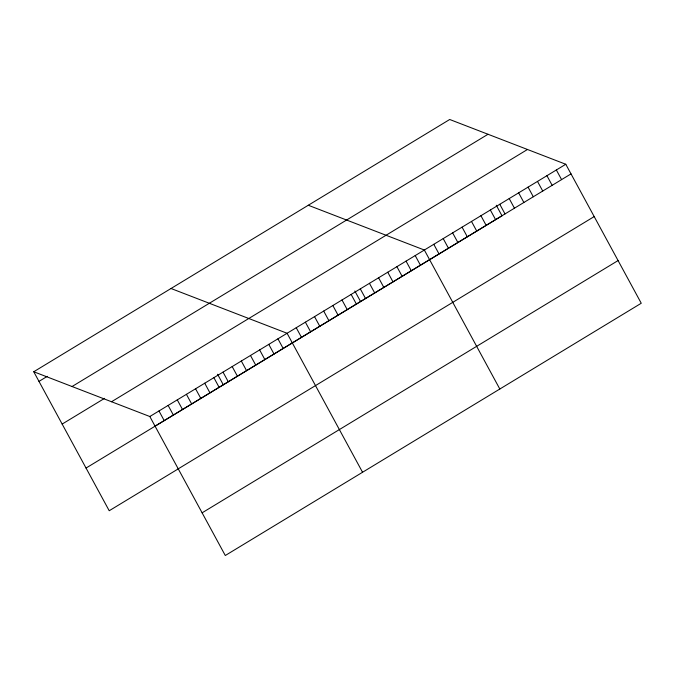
<?xml version="1.0" encoding="UTF-8"?>
<svg xmlns="http://www.w3.org/2000/svg" width="675" height="675" viewBox="0 0 675 675"><rect width="100%" height="100%" fill="white"/><g stroke="black" fill="none" stroke-linecap="round" stroke-linejoin="round"><path stroke-width="1.01" d="M33.75 371.748L449.71 119.492L565.785 164.261L641.25 303.252L225.29 555.508L149.825 416.517L33.75 371.748L109.215 510.739L178.268 468.863M38.981 381.392L47.301 376.346M72.056 386.522L488.017 134.266M62.159 424.077L104.591 398.343M111.518 401.743L527.479 149.487M149.825 416.517L565.785 164.261M155.056 426.153L571.016 173.897M86.037 468.053L502.006 215.797L496.268 205.242M178.234 468.838L594.194 216.582M202.112 512.823L618.072 260.567M308.289 205.259L424.356 250.028L499.821 389.019M171.02 288.503L287.086 333.273L362.551 472.264M556.352 169.973L561.592 179.618M546.927 175.694L552.158 185.33M537.502 181.415L542.734 191.05M528.069 187.127L533.301 196.771M518.645 192.847L523.876 202.483M509.212 198.568L514.443 208.204M499.787 204.28L505.018 213.924M490.354 210.001L495.593 219.637M480.929 215.722L486.16 225.357M471.496 221.434L476.736 231.078M462.071 227.154L467.303 236.79M452.638 232.875L457.878 242.511M443.213 238.587L448.445 248.231M433.789 244.308L439.02 253.943M415.209 255.572L420.441 265.216M406.055 261.124L411.286 270.768M396.9 266.676L402.14 276.311M387.754 272.227L392.985 281.863M378.599 277.771L383.83 287.415M369.453 283.323L374.684 292.958M360.298 288.875L365.529 298.51M354.848 291.009L360.577 301.565M351.143 294.427L356.383 304.062M341.997 299.97L347.228 309.614M332.843 305.522L338.074 315.157M323.696 311.074L328.927 320.709M314.542 316.626L319.773 326.261M305.387 322.169L310.627 331.813M296.241 327.721L301.472 337.357M277.94 338.816L283.171 348.46M268.785 344.368L274.016 354.012M259.639 349.92L264.87 359.556M250.484 355.472L255.715 365.108M241.329 361.015L246.569 370.659M232.183 366.567L237.414 376.203M223.028 372.119L228.26 381.755M217.578 374.254L223.307 384.809M213.882 377.671L219.113 387.307M204.727 383.214L209.959 392.858M195.573 388.766L200.812 398.402M186.427 394.318L191.658 403.954M177.272 399.862L182.512 409.506M168.126 405.413L173.357 415.058M158.971 410.965L164.202 420.601"/></g></svg>
